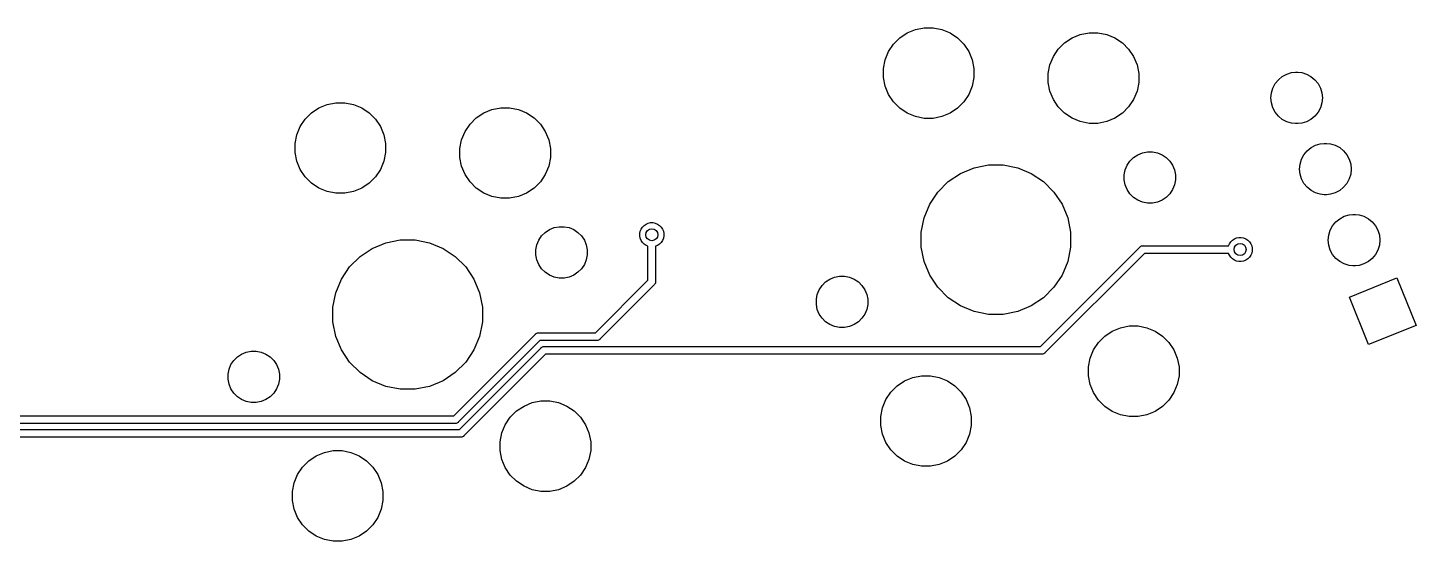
# Model space of a CAD drawing. Extents: x 0.3 to 11, y -13.3 to 4.6.
# Drawn here: x 8.353 to 10.164, y -4.202 to -3.533 of the extents above; entities that cross this region are included whole.
import ezdxf

# ---------------------------------------------------------------- set-up
doc = ezdxf.new("R2010")
doc.units = 0
doc.header["$MEASUREMENT"] = 0
doc.layers.add('BLACK', color=7, linetype='CONTINUOUS')

msp = doc.modelspace()

# ---------------------------------------------------------------- linework, layer by layer
at = {"layer": 'BLACK', "linetype": 'CONTINUOUS'}
for p, q in [((9.48259, -3.55434), (9.49082, -3.54612)), ((9.49082, -3.54612), (9.50049, -3.53965)), ((9.50049, -3.53965), (9.51124, -3.5352)), ((9.51124, -3.5352), (9.52264, -3.53293)), ((9.52264, -3.53293), (9.53428, -3.53293)), ((9.53428, -3.53293), (9.54569, -3.5352)), ((9.54569, -3.5352), (9.55643, -3.53965)), ((9.55643, -3.53965), (9.56611, -3.54612)), ((9.56611, -3.54612), (9.57433, -3.55434)), ((9.70578, -3.55268), (9.71545, -3.54622)), ((9.71545, -3.54622), (9.7262, -3.54177)), ((9.7262, -3.54177), (9.73761, -3.5395)), ((9.73761, -3.5395), (9.74924, -3.5395)), ((9.74924, -3.5395), (9.76065, -3.54177)), ((9.76065, -3.54177), (9.7714, -3.54622)), ((9.7714, -3.54622), (9.78107, -3.55268)), ((9.47168, -3.57476), (9.47613, -3.56401)), ((9.47613, -3.56401), (9.48259, -3.55434)), ((9.57433, -3.55434), (9.5808, -3.56401)), ((9.5808, -3.56401), (9.58525, -3.57476)), ((9.69109, -3.57058), (9.69755, -3.56091)), ((9.69755, -3.56091), (9.70578, -3.55268)), ((9.78107, -3.55268), (9.78929, -3.56091)), ((9.78929, -3.56091), (9.79576, -3.57058)), ((9.46941, -3.58617), (9.47168, -3.57476)), ((9.58525, -3.57476), (9.58752, -3.58617)), ((9.68437, -3.59274), (9.68664, -3.58133)), ((9.68664, -3.58133), (9.69109, -3.57058)), ((9.79576, -3.57058), (9.80021, -3.58133)), ((9.80021, -3.58133), (9.80248, -3.59274)), ((9.46941, -3.5978), (9.46941, -3.58617)), ((9.47168, -3.60921), (9.46941, -3.5978)), ((9.58752, -3.5978), (9.58525, -3.60921)), ((9.58752, -3.58617), (9.58752, -3.5978)), ((9.68437, -3.60437), (9.68437, -3.59274)), ((9.80248, -3.59274), (9.80248, -3.60437)), ((9.98046, -3.60571), (9.98465, -3.60062)), ((9.98465, -3.60062), (9.98974, -3.59643)), ((9.98974, -3.59643), (9.99555, -3.59333)), ((9.99555, -3.59333), (10.0019, -3.59141)), ((10.0019, -3.59141), (10.0068, -3.59093)), ((10.0068, -3.59093), (10.0101, -3.59093)), ((10.0101, -3.59093), (10.015, -3.59141)), ((10.015, -3.59141), (10.0213, -3.59333)), ((10.0213, -3.59333), (10.0271, -3.59643)), ((10.0271, -3.59643), (10.0322, -3.60062)), ((10.0322, -3.60062), (10.0364, -3.60571)), ((9.47613, -3.61996), (9.47168, -3.60921)), ((9.48259, -3.62963), (9.47613, -3.61996)), ((9.5808, -3.61996), (9.57433, -3.62963)), ((9.58525, -3.60921), (9.5808, -3.61996)), ((9.68664, -3.61578), (9.68437, -3.60437)), ((9.69109, -3.62653), (9.68664, -3.61578)), ((9.80021, -3.61578), (9.79576, -3.62653)), ((9.80248, -3.60437), (9.80021, -3.61578)), ((9.9748, -3.62439), (9.97544, -3.61783)), ((9.97544, -3.61783), (9.97736, -3.61152)), ((9.97736, -3.61152), (9.98046, -3.60571)), ((10.0364, -3.60571), (10.0395, -3.61152)), ((10.0395, -3.61152), (10.0414, -3.61783)), ((10.0414, -3.61783), (10.042, -3.62439)), ((8.72351, -3.64382), (8.73318, -3.63736)), ((8.73318, -3.63736), (8.74393, -3.6329)), ((8.74393, -3.6329), (8.75534, -3.63063)), ((8.75534, -3.63063), (8.76697, -3.63063)), ((8.76697, -3.63063), (8.77838, -3.6329)), ((8.77838, -3.6329), (8.78913, -3.63736)), ((8.78913, -3.63736), (8.7988, -3.64382)), ((8.94815, -3.64392), (8.95889, -3.63947)), ((8.95889, -3.63947), (8.9703, -3.6372)), ((8.9703, -3.6372), (8.98194, -3.6372)), ((8.98194, -3.6372), (8.99335, -3.63947)), ((8.99335, -3.63947), (9.00409, -3.64392)), ((9.49082, -3.63786), (9.48259, -3.62963)), ((9.50049, -3.64432), (9.49082, -3.63786)), ((9.56611, -3.63786), (9.55643, -3.64432)), ((9.57433, -3.62963), (9.56611, -3.63786)), ((9.69755, -3.6362), (9.69109, -3.62653)), ((9.70578, -3.64443), (9.69755, -3.6362)), ((9.78929, -3.6362), (9.78107, -3.64443)), ((9.79576, -3.62653), (9.78929, -3.6362)), ((9.97544, -3.63095), (9.9748, -3.62439)), ((9.97736, -3.63726), (9.97544, -3.63095)), ((9.98046, -3.64308), (9.97736, -3.63726)), ((10.0395, -3.63726), (10.0364, -3.64308)), ((10.0414, -3.63095), (10.0395, -3.63726)), ((10.042, -3.62439), (10.0414, -3.63095)), ((8.70882, -3.66172), (8.71529, -3.65204)), ((8.71529, -3.65204), (8.72351, -3.64382)), ((8.7988, -3.64382), (8.80703, -3.65204)), ((8.80703, -3.65204), (8.81349, -3.66172)), ((8.93025, -3.65861), (8.93847, -3.65038)), ((8.93847, -3.65038), (8.94815, -3.64392)), ((9.00409, -3.64392), (9.01377, -3.65038)), ((9.01377, -3.65038), (9.02199, -3.65861)), ((9.51124, -3.64877), (9.50049, -3.64432)), ((9.52264, -3.65104), (9.51124, -3.64877)), ((9.53428, -3.65104), (9.52264, -3.65104)), ((9.54569, -3.64877), (9.53428, -3.65104)), ((9.55643, -3.64432), (9.54569, -3.64877)), ((9.71545, -3.65089), (9.70578, -3.64443)), ((9.7262, -3.65534), (9.71545, -3.65089)), ((9.73761, -3.65761), (9.7262, -3.65534)), ((9.74924, -3.65761), (9.73761, -3.65761)), ((9.76065, -3.65534), (9.74924, -3.65761)), ((9.7714, -3.65089), (9.76065, -3.65534)), ((9.78107, -3.64443), (9.7714, -3.65089)), ((9.98465, -3.64817), (9.98046, -3.64308)), ((9.98974, -3.65235), (9.98465, -3.64817)), ((9.99555, -3.65546), (9.98974, -3.65235)), ((10.0019, -3.65737), (9.99555, -3.65546)), ((10.0068, -3.65786), (10.0019, -3.65737)), ((10.0101, -3.65786), (10.0068, -3.65786)), ((10.015, -3.65737), (10.0101, -3.65786)), ((10.0213, -3.65546), (10.015, -3.65737)), ((10.0271, -3.65235), (10.0213, -3.65546)), ((10.0322, -3.64817), (10.0271, -3.65235)), ((10.0364, -3.64308), (10.0322, -3.64817)), ((8.7021, -3.68387), (8.70437, -3.67246)), ((8.70437, -3.67246), (8.70882, -3.66172)), ((8.81349, -3.66172), (8.81794, -3.67246)), ((8.81794, -3.67246), (8.82021, -3.68387)), ((8.91933, -3.67903), (8.92379, -3.66828)), ((8.92379, -3.66828), (8.93025, -3.65861)), ((9.02199, -3.65861), (9.02845, -3.66828)), ((9.02845, -3.66828), (9.03291, -3.67903)), ((8.7021, -3.69551), (8.7021, -3.68387)), ((8.82021, -3.68387), (8.82021, -3.69551)), ((8.91706, -3.69044), (8.91933, -3.67903)), ((8.91706, -3.70207), (8.91706, -3.69044)), ((9.03291, -3.67903), (9.03517, -3.69044)), ((9.03517, -3.69044), (9.03517, -3.70207)), ((10.0179, -3.69843), (10.0221, -3.69333)), ((10.0221, -3.69333), (10.0272, -3.68915)), ((10.0272, -3.68915), (10.033, -3.68604)), ((10.033, -3.68604), (10.0393, -3.68413)), ((10.0393, -3.68413), (10.0442, -3.68365)), ((10.0442, -3.68365), (10.0475, -3.68365)), ((10.0475, -3.68365), (10.0524, -3.68413)), ((10.0524, -3.68413), (10.0588, -3.68604)), ((10.0588, -3.68604), (10.0646, -3.68915)), ((10.0646, -3.68915), (10.0697, -3.69333)), ((10.0697, -3.69333), (10.0738, -3.69843)), ((8.70437, -3.70691), (8.7021, -3.69551)), ((8.70882, -3.71766), (8.70437, -3.70691)), ((8.81794, -3.70691), (8.81349, -3.71766)), ((8.82021, -3.69551), (8.81794, -3.70691)), ((8.91933, -3.71348), (8.91706, -3.70207)), ((9.03517, -3.70207), (9.03291, -3.71348)), ((9.58779, -3.71549), (9.60662, -3.71174)), ((9.60662, -3.71174), (9.62581, -3.71174)), ((9.62581, -3.71174), (9.64464, -3.71549)), ((9.78477, -3.7183), (9.78729, -3.7122)), ((9.78729, -3.7122), (9.79096, -3.70671)), ((9.79096, -3.70671), (9.79563, -3.70205)), ((9.79563, -3.70205), (9.80111, -3.69838)), ((9.80111, -3.69838), (9.80721, -3.69585)), ((9.80721, -3.69585), (9.81368, -3.69457)), ((9.81368, -3.69457), (9.82028, -3.69457)), ((9.82028, -3.69457), (9.82675, -3.69585)), ((9.82675, -3.69585), (9.83285, -3.69838)), ((9.83285, -3.69838), (9.83834, -3.70205)), ((9.83834, -3.70205), (9.843, -3.70671)), ((9.843, -3.70671), (9.84667, -3.7122)), ((9.84667, -3.7122), (9.84919, -3.7183)), ((10.0123, -3.71711), (10.0129, -3.71055)), ((10.0129, -3.71055), (10.0148, -3.70424)), ((10.0148, -3.70424), (10.0179, -3.69843)), ((10.0738, -3.69843), (10.077, -3.70424)), ((10.077, -3.70424), (10.0789, -3.71055)), ((10.0789, -3.71055), (10.0795, -3.71711)), ((8.71529, -3.72733), (8.70882, -3.71766)), ((8.72351, -3.73556), (8.71529, -3.72733)), ((8.80703, -3.72733), (8.7988, -3.73556)), ((8.81349, -3.71766), (8.80703, -3.72733)), ((8.92379, -3.72423), (8.91933, -3.71348)), ((8.93025, -3.7339), (8.92379, -3.72423)), ((9.02845, -3.72423), (9.02199, -3.7339)), ((9.03291, -3.71348), (9.02845, -3.72423)), ((9.5541, -3.7335), (9.57006, -3.72283)), ((9.57006, -3.72283), (9.58779, -3.71549)), ((9.64464, -3.71549), (9.66237, -3.72283)), ((9.66237, -3.72283), (9.67833, -3.7335)), ((9.78348, -3.72477), (9.78477, -3.7183)), ((9.78348, -3.73137), (9.78348, -3.72477)), ((9.84919, -3.7183), (9.85048, -3.72477)), ((9.85048, -3.72477), (9.85048, -3.73137)), ((10.0129, -3.72367), (10.0123, -3.71711)), ((10.0148, -3.72998), (10.0129, -3.72367)), ((10.0179, -3.73579), (10.0148, -3.72998)), ((10.077, -3.72998), (10.0738, -3.73579)), ((10.0789, -3.72367), (10.077, -3.72998)), ((10.0795, -3.71711), (10.0789, -3.72367)), ((8.73318, -3.74202), (8.72351, -3.73556)), ((8.74393, -3.74647), (8.73318, -3.74202)), ((8.75534, -3.74874), (8.74393, -3.74647)), ((8.76697, -3.74874), (8.75534, -3.74874)), ((8.77838, -3.74647), (8.76697, -3.74874)), ((8.78913, -3.74202), (8.77838, -3.74647)), ((8.7988, -3.73556), (8.78913, -3.74202)), ((8.93847, -3.74213), (8.93025, -3.7339)), ((8.94815, -3.74859), (8.93847, -3.74213)), ((8.95889, -3.75304), (8.94815, -3.74859)), ((9.00409, -3.74859), (8.99335, -3.75304)), ((9.01377, -3.74213), (9.00409, -3.74859)), ((9.02199, -3.7339), (9.01377, -3.74213)), ((9.52986, -3.76303), (9.54053, -3.74707)), ((9.54053, -3.74707), (9.5541, -3.7335)), ((9.67833, -3.7335), (9.6919, -3.74707)), ((9.6919, -3.74707), (9.70256, -3.76303)), ((9.78477, -3.73784), (9.78348, -3.73137)), ((9.78729, -3.74394), (9.78477, -3.73784)), ((9.79096, -3.74942), (9.78729, -3.74394)), ((9.84667, -3.74394), (9.843, -3.74942)), ((9.84919, -3.73784), (9.84667, -3.74394)), ((9.85048, -3.73137), (9.84919, -3.73784)), ((10.0221, -3.74089), (10.0179, -3.73579)), ((10.0272, -3.74507), (10.0221, -3.74089)), ((10.033, -3.74818), (10.0272, -3.74507)), ((10.0393, -3.75009), (10.033, -3.74818)), ((10.0588, -3.74818), (10.0524, -3.75009)), ((10.0646, -3.74507), (10.0588, -3.74818)), ((10.0697, -3.74089), (10.0646, -3.74507)), ((10.0738, -3.73579), (10.0697, -3.74089)), ((8.9703, -3.75531), (8.95889, -3.75304)), ((8.98194, -3.75531), (8.9703, -3.75531)), ((8.99335, -3.75304), (8.98194, -3.75531)), ((9.52252, -3.78076), (9.52986, -3.76303)), ((9.70256, -3.76303), (9.70991, -3.78076)), ((9.79563, -3.75409), (9.79096, -3.74942)), ((9.80111, -3.75775), (9.79563, -3.75409)), ((9.80721, -3.76028), (9.80111, -3.75775)), ((9.81368, -3.76157), (9.80721, -3.76028)), ((9.82028, -3.76157), (9.81368, -3.76157)), ((9.82675, -3.76028), (9.82028, -3.76157)), ((9.83285, -3.75775), (9.82675, -3.76028)), ((9.83834, -3.75409), (9.83285, -3.75775)), ((9.843, -3.74942), (9.83834, -3.75409)), ((10.0442, -3.75058), (10.0393, -3.75009)), ((10.0475, -3.75058), (10.0442, -3.75058)), ((10.0524, -3.75009), (10.0475, -3.75058)), ((9.51877, -3.79959), (9.52252, -3.78076)), ((9.70991, -3.78076), (9.71365, -3.79959)), ((10.0596, -3.78605), (10.0647, -3.78187)), ((10.0647, -3.78187), (10.0705, -3.77876)), ((10.0705, -3.77876), (10.0768, -3.77685)), ((10.0768, -3.77685), (10.0817, -3.77637)), ((10.0817, -3.77637), (10.085, -3.77637)), ((10.085, -3.77637), (10.0899, -3.77685)), ((10.0899, -3.77685), (10.0962, -3.77876)), ((10.0962, -3.77876), (10.102, -3.78187)), ((10.102, -3.78187), (10.1071, -3.78605)), ((9.02366, -3.80441), (9.02832, -3.79975)), ((9.02832, -3.79975), (9.03381, -3.79608)), ((9.03381, -3.79608), (9.03991, -3.79356)), ((9.03991, -3.79356), (9.04638, -3.79227)), ((9.04638, -3.79227), (9.05298, -3.79227)), ((9.05298, -3.79227), (9.05945, -3.79356)), ((9.05945, -3.79356), (9.06555, -3.79608)), ((9.06555, -3.79608), (9.07103, -3.79975)), ((9.07103, -3.79975), (9.0757, -3.80441)), ((9.15158, -3.80122), (9.15219, -3.79817)), ((9.15158, -3.80432), (9.15158, -3.80122)), ((9.15219, -3.79817), (9.15338, -3.79531)), ((9.15338, -3.79531), (9.1551, -3.79273)), ((9.1551, -3.79273), (9.15729, -3.79053)), ((9.15729, -3.79053), (9.15987, -3.78881)), ((9.15987, -3.78881), (9.16274, -3.78762)), ((9.16274, -3.78762), (9.16578, -3.78702)), ((9.16578, -3.78702), (9.16888, -3.78702)), ((9.16888, -3.78702), (9.17193, -3.78762)), ((9.17193, -3.78762), (9.17479, -3.78881)), ((9.17479, -3.78881), (9.17737, -3.79053)), ((9.17737, -3.79053), (9.17957, -3.79273)), ((9.17957, -3.79273), (9.18129, -3.79531)), ((9.18129, -3.79531), (9.18248, -3.79817)), ((9.18248, -3.79817), (9.18308, -3.80122)), ((9.18308, -3.80122), (9.18308, -3.80432)), ((9.51877, -3.81878), (9.51877, -3.79959)), ((9.71365, -3.79959), (9.71365, -3.81878)), ((10.0504, -3.80327), (10.0523, -3.79696)), ((10.0523, -3.79696), (10.0554, -3.79115)), ((10.0554, -3.79115), (10.0596, -3.78605)), ((10.1071, -3.78605), (10.1113, -3.79115)), ((10.1113, -3.79115), (10.1144, -3.79696)), ((10.1144, -3.79696), (10.1163, -3.80327)), ((8.78679, -3.8312), (8.80275, -3.82053)), ((8.80275, -3.82053), (8.82049, -3.81319)), ((8.82049, -3.81319), (8.83931, -3.80944)), ((8.83931, -3.80944), (8.85851, -3.80944)), ((8.85851, -3.80944), (8.87733, -3.81319)), ((8.87733, -3.81319), (8.89506, -3.82053)), ((8.89506, -3.82053), (8.91102, -3.8312)), ((9.01618, -3.82247), (9.01746, -3.816)), ((9.01746, -3.816), (9.01999, -3.8099)), ((9.01999, -3.8099), (9.02366, -3.80441)), ((9.0757, -3.80441), (9.07936, -3.8099)), ((9.07936, -3.8099), (9.08189, -3.816)), ((9.08189, -3.816), (9.08318, -3.82247)), ((9.15219, -3.80736), (9.15158, -3.80432)), ((9.15338, -3.81023), (9.15219, -3.80736)), ((9.1551, -3.8128), (9.15338, -3.81023)), ((9.15729, -3.815), (9.1551, -3.8128)), ((9.15987, -3.81672), (9.15729, -3.815)), ((9.16233, -3.81774), (9.15987, -3.81672)), ((9.16233, -3.82528), (9.16233, -3.81774)), ((9.17479, -3.81672), (9.17233, -3.81774)), ((9.17233, -3.81774), (9.17233, -3.86392)), ((9.17737, -3.815), (9.17479, -3.81672)), ((9.17957, -3.8128), (9.17737, -3.815)), ((9.18129, -3.81023), (9.17957, -3.8128)), ((9.18248, -3.80736), (9.18129, -3.81023)), ((9.18308, -3.80432), (9.18248, -3.80736)), ((9.52252, -3.83761), (9.51877, -3.81878)), ((9.67431, -3.94854), (9.80417, -3.81868)), ((9.71365, -3.81878), (9.70991, -3.83761)), ((9.80417, -3.81868), (9.80433, -3.81849)), ((9.80433, -3.81849), (9.80509, -3.81786)), ((9.80509, -3.81786), (9.80596, -3.8174)), ((9.80596, -3.8174), (9.8069, -3.81711)), ((9.8069, -3.81711), (9.80764, -3.81704)), ((9.80764, -3.81704), (9.80788, -3.81701)), ((9.80764, -3.81704), (9.80764, -3.81704)), ((9.80788, -3.81701), (9.80813, -3.81704)), ((9.80813, -3.81704), (9.91966, -3.81704)), ((9.91966, -3.81704), (9.92068, -3.81458)), ((9.92068, -3.81458), (9.9224, -3.812)), ((9.9224, -3.812), (9.9246, -3.80981)), ((9.9246, -3.80981), (9.92718, -3.80808)), ((9.92718, -3.80808), (9.93004, -3.8069)), ((9.93004, -3.8069), (9.93309, -3.80629)), ((9.93309, -3.80629), (9.93619, -3.80629)), ((9.93619, -3.80629), (9.93923, -3.8069)), ((9.93923, -3.8069), (9.9421, -3.80808)), ((9.9421, -3.80808), (9.94468, -3.80981)), ((9.94468, -3.80981), (9.94687, -3.812)), ((9.94687, -3.812), (9.94859, -3.81458)), ((9.94859, -3.81458), (9.94978, -3.81745)), ((9.94978, -3.81745), (9.95039, -3.82049)), ((9.95039, -3.82049), (9.95039, -3.82359)), ((10.0497, -3.80983), (10.0504, -3.80327)), ((10.0504, -3.81639), (10.0497, -3.80983)), ((10.0523, -3.8227), (10.0504, -3.81639)), ((10.1163, -3.81639), (10.1144, -3.8227)), ((10.1163, -3.80327), (10.117, -3.80983)), ((10.117, -3.80983), (10.1163, -3.81639)), ((8.77322, -3.84477), (8.78679, -3.8312)), ((8.91102, -3.8312), (8.9246, -3.84477)), ((9.01618, -3.82907), (9.01618, -3.82247)), ((9.01746, -3.83554), (9.01618, -3.82907)), ((9.01999, -3.84164), (9.01746, -3.83554)), ((9.08189, -3.83554), (9.07936, -3.84164)), ((9.08318, -3.82907), (9.08189, -3.83554)), ((9.08318, -3.82247), (9.08318, -3.82907)), ((9.16233, -3.86209), (9.16233, -3.82528)), ((9.16233, -3.82528), (9.16233, -3.82528)), ((9.52986, -3.85534), (9.52252, -3.83761)), ((9.80995, -3.82704), (9.68009, -3.9569)), ((9.70991, -3.83761), (9.70256, -3.85534)), ((9.91966, -3.82704), (9.80995, -3.82704)), ((9.92068, -3.8295), (9.91966, -3.82704)), ((9.9224, -3.83208), (9.92068, -3.8295)), ((9.9246, -3.83427), (9.9224, -3.83208)), ((9.92718, -3.83599), (9.9246, -3.83427)), ((9.93004, -3.83718), (9.92718, -3.83599)), ((9.93309, -3.83779), (9.93004, -3.83718)), ((9.93619, -3.83779), (9.93309, -3.83779)), ((9.93923, -3.83718), (9.93619, -3.83779)), ((9.9421, -3.83599), (9.93923, -3.83718)), ((9.94468, -3.83427), (9.9421, -3.83599)), ((9.94687, -3.83208), (9.94468, -3.83427)), ((9.94859, -3.8295), (9.94687, -3.83208)), ((9.94978, -3.82663), (9.94859, -3.8295)), ((9.95039, -3.82359), (9.94978, -3.82663)), ((10.0554, -3.82851), (10.0523, -3.8227)), ((10.0596, -3.83361), (10.0554, -3.82851)), ((10.0647, -3.83779), (10.0596, -3.83361)), ((10.0705, -3.8409), (10.0647, -3.83779)), ((10.102, -3.83779), (10.0962, -3.8409)), ((10.1071, -3.83361), (10.102, -3.83779)), ((10.1113, -3.82851), (10.1071, -3.83361)), ((10.1144, -3.8227), (10.1113, -3.82851)), ((8.76256, -3.86073), (8.77322, -3.84477)), ((8.9246, -3.84477), (8.93526, -3.86073)), ((9.02366, -3.84712), (9.01999, -3.84164)), ((9.02832, -3.85179), (9.02366, -3.84712)), ((9.03381, -3.85546), (9.02832, -3.85179)), ((9.03991, -3.85798), (9.03381, -3.85546)), ((9.06555, -3.85546), (9.05945, -3.85798)), ((9.07103, -3.85179), (9.06555, -3.85546)), ((9.0757, -3.84712), (9.07103, -3.85179)), ((9.07936, -3.84164), (9.0757, -3.84712)), ((9.40567, -3.85809), (9.41215, -3.8568)), ((9.41215, -3.8568), (9.41874, -3.8568)), ((9.41874, -3.8568), (9.42522, -3.85809)), ((9.54053, -3.8713), (9.52986, -3.85534)), ((9.70256, -3.85534), (9.6919, -3.8713)), ((10.0768, -3.84281), (10.0705, -3.8409)), ((10.0817, -3.84329), (10.0768, -3.84281)), ((10.085, -3.84329), (10.0817, -3.84329)), ((10.0899, -3.84281), (10.085, -3.84329)), ((10.0962, -3.8409), (10.0899, -3.84281)), ((8.75521, -3.87846), (8.76256, -3.86073)), ((8.93526, -3.86073), (8.94261, -3.87846)), ((9.04638, -3.85927), (9.03991, -3.85798)), ((9.05298, -3.85927), (9.04638, -3.85927)), ((9.05945, -3.85798), (9.05298, -3.85927)), ((9.09376, -3.93067), (9.16233, -3.86209)), ((9.17069, -3.86787), (9.09954, -3.93903)), ((9.17089, -3.86772), (9.17069, -3.86787)), ((9.17151, -3.86695), (9.17089, -3.86772)), ((9.17197, -3.86609), (9.17151, -3.86695)), ((9.17226, -3.86514), (9.17197, -3.86609)), ((9.17233, -3.86441), (9.17226, -3.86514)), ((9.17233, -3.86392), (9.17236, -3.86416)), ((9.17236, -3.86416), (9.17233, -3.86441)), ((9.17233, -3.86441), (9.17233, -3.86441)), ((9.38323, -3.88053), (9.38576, -3.87443)), ((9.38576, -3.87443), (9.38942, -3.86894)), ((9.38942, -3.86894), (9.39409, -3.86428)), ((9.39409, -3.86428), (9.39958, -3.86061)), ((9.39958, -3.86061), (9.40567, -3.85809)), ((9.42522, -3.85809), (9.43131, -3.86061)), ((9.43131, -3.86061), (9.4368, -3.86428)), ((9.4368, -3.86428), (9.44147, -3.86894)), ((9.44147, -3.86894), (9.44513, -3.87443)), ((9.44513, -3.87443), (9.44766, -3.88053)), ((9.5541, -3.88487), (9.54053, -3.8713)), ((9.6919, -3.8713), (9.67833, -3.88487)), ((10.0772, -3.88406), (10.1393, -3.85898)), ((10.1393, -3.85898), (10.1644, -3.92104)), ((8.75147, -3.89729), (8.75521, -3.87846)), ((8.94261, -3.87846), (8.94635, -3.89729)), ((9.38195, -3.887), (9.38323, -3.88053)), ((9.38195, -3.8936), (9.38195, -3.887)), ((9.38323, -3.90007), (9.38195, -3.8936)), ((9.44766, -3.88053), (9.44895, -3.887)), ((9.44895, -3.8936), (9.44766, -3.90007)), ((9.44895, -3.887), (9.44895, -3.8936)), ((9.57006, -3.89553), (9.5541, -3.88487)), ((9.67833, -3.88487), (9.66237, -3.89553)), ((10.1023, -3.94611), (10.0772, -3.88406)), ((8.75147, -3.91648), (8.75147, -3.89729)), ((8.94635, -3.89729), (8.94635, -3.91648)), ((9.38576, -3.90617), (9.38323, -3.90007)), ((9.38942, -3.91165), (9.38576, -3.90617)), ((9.39409, -3.91632), (9.38942, -3.91165)), ((9.44147, -3.91165), (9.4368, -3.91632)), ((9.44513, -3.90617), (9.44147, -3.91165)), ((9.44766, -3.90007), (9.44513, -3.90617)), ((9.58779, -3.90288), (9.57006, -3.89553)), ((9.60662, -3.90662), (9.58779, -3.90288)), ((9.62581, -3.90662), (9.60662, -3.90662)), ((9.64464, -3.90288), (9.62581, -3.90662)), ((9.66237, -3.89553), (9.64464, -3.90288)), ((8.75521, -3.93531), (8.75147, -3.91648)), ((8.94635, -3.91648), (8.94261, -3.93531)), ((9.39958, -3.91999), (9.39409, -3.91632)), ((9.40567, -3.92251), (9.39958, -3.91999)), ((9.41215, -3.9238), (9.40567, -3.92251)), ((9.41874, -3.9238), (9.41215, -3.9238)), ((9.42522, -3.92251), (9.41874, -3.9238)), ((9.43131, -3.91999), (9.42522, -3.92251)), ((9.4368, -3.91632), (9.43131, -3.91999)), ((9.75828, -3.93486), (9.76795, -3.9284)), ((9.76795, -3.9284), (9.7787, -3.92395)), ((9.7787, -3.92395), (9.79011, -3.92168)), ((9.79011, -3.92168), (9.80174, -3.92168)), ((9.80174, -3.92168), (9.81315, -3.92395)), ((9.81315, -3.92395), (9.8239, -3.9284)), ((9.8239, -3.9284), (9.83357, -3.93486)), ((10.1644, -3.92104), (10.1023, -3.94611)), ((8.76256, -3.95304), (8.75521, -3.93531)), ((8.90906, -4.03891), (9.01566, -3.93231)), ((9.02144, -3.94067), (8.91484, -4.04727)), ((8.94261, -3.93531), (8.93526, -3.95304)), ((9.01566, -3.93231), (9.01582, -3.93212)), ((9.01582, -3.93212), (9.01658, -3.93149)), ((9.01658, -3.93149), (9.01745, -3.93103)), ((9.01745, -3.93103), (9.01839, -3.93074)), ((9.01839, -3.93074), (9.01912, -3.93067)), ((9.01912, -3.93067), (9.01937, -3.93064)), ((9.01937, -3.93064), (9.01961, -3.93067)), ((9.01961, -3.93067), (9.09376, -3.93067)), ((9.09558, -3.94067), (9.02144, -3.94067)), ((9.09583, -3.94069), (9.09558, -3.94067)), ((9.09607, -3.94067), (9.09583, -3.94069)), ((9.09681, -3.9406), (9.09607, -3.94067)), ((9.09775, -3.94031), (9.09681, -3.9406)), ((9.09862, -3.93985), (9.09775, -3.94031)), ((9.09938, -3.93922), (9.09862, -3.93985)), ((9.09954, -3.93903), (9.09938, -3.93922)), ((9.74359, -3.95276), (9.75005, -3.94309)), ((9.75005, -3.94309), (9.75828, -3.93486)), ((9.83357, -3.93486), (9.8418, -3.94309)), ((9.8418, -3.94309), (9.84826, -3.95276)), ((8.62212, -3.96664), (8.62679, -3.96198)), ((8.62679, -3.96198), (8.63227, -3.95831)), ((8.63227, -3.95831), (8.63837, -3.95579)), ((8.63837, -3.95579), (8.64484, -3.9545)), ((8.64484, -3.9545), (8.65144, -3.9545)), ((8.65144, -3.9545), (8.65791, -3.95579)), ((8.65791, -3.95579), (8.66401, -3.95831)), ((8.66401, -3.95831), (8.6695, -3.96198)), ((8.6695, -3.96198), (8.67416, -3.96664)), ((8.77322, -3.969), (8.76256, -3.95304)), ((8.91646, -4.05678), (9.02306, -3.95018)), ((9.02884, -3.95854), (8.92224, -4.06514)), ((8.93526, -3.95304), (8.9246, -3.969)), ((9.02306, -3.95018), (9.02322, -3.94999)), ((9.02322, -3.94999), (9.02398, -3.94937)), ((9.02398, -3.94937), (9.02485, -3.9489)), ((9.02485, -3.9489), (9.02579, -3.94862)), ((9.02579, -3.94862), (9.02653, -3.94854)), ((9.02653, -3.94854), (9.02677, -3.94852)), ((9.02653, -3.94854), (9.02653, -3.94854)), ((9.02677, -3.94852), (9.02702, -3.94854)), ((9.02702, -3.94854), (9.67431, -3.94854)), ((9.67613, -3.95854), (9.02884, -3.95854)), ((9.67638, -3.95857), (9.67613, -3.95854)), ((9.67662, -3.95854), (9.67638, -3.95857)), ((9.67736, -3.95847), (9.67662, -3.95854)), ((9.6783, -3.95819), (9.67736, -3.95847)), ((9.67917, -3.95772), (9.6783, -3.95819)), ((9.67993, -3.9571), (9.67917, -3.95772)), ((9.68009, -3.9569), (9.67993, -3.9571)), ((9.73687, -3.97491), (9.73914, -3.96351)), ((9.73914, -3.96351), (9.74359, -3.95276)), ((9.84826, -3.95276), (9.85271, -3.96351)), ((9.85271, -3.96351), (9.85498, -3.97491)), ((8.61464, -3.9847), (8.61593, -3.97823)), ((8.61593, -3.97823), (8.61845, -3.97213)), ((8.61845, -3.97213), (8.62212, -3.96664)), ((8.67416, -3.96664), (8.67783, -3.97213)), ((8.67783, -3.97213), (8.68035, -3.97823)), ((8.68035, -3.97823), (8.68164, -3.9847)), ((8.78679, -3.98257), (8.77322, -3.969)), ((8.80275, -3.99323), (8.78679, -3.98257)), ((8.91102, -3.98257), (8.89506, -3.99323)), ((8.9246, -3.969), (8.91102, -3.98257)), ((9.73687, -3.98655), (9.73687, -3.97491)), ((9.85498, -3.97491), (9.85498, -3.98655)), ((8.61464, -3.9913), (8.61464, -3.9847)), ((8.61593, -3.99777), (8.61464, -3.9913)), ((8.61845, -4.00387), (8.61593, -3.99777)), ((8.68035, -3.99777), (8.67783, -4.00387)), ((8.68164, -3.9913), (8.68035, -3.99777)), ((8.68164, -3.9847), (8.68164, -3.9913)), ((8.82049, -4.00058), (8.80275, -3.99323)), ((8.83931, -4.00432), (8.82049, -4.00058)), ((8.87733, -4.00058), (8.85851, -4.00432)), ((8.89506, -3.99323), (8.87733, -4.00058)), ((9.47904, -4.008), (9.48727, -3.99977)), ((9.48727, -3.99977), (9.49694, -3.99331)), ((9.49694, -3.99331), (9.50769, -3.98886)), ((9.50769, -3.98886), (9.5191, -3.98659)), ((9.5191, -3.98659), (9.53073, -3.98659)), ((9.53073, -3.98659), (9.54214, -3.98886)), ((9.54214, -3.98886), (9.55289, -3.99331)), ((9.55289, -3.99331), (9.56256, -3.99977)), ((9.56256, -3.99977), (9.57079, -4.008)), ((9.73914, -3.99796), (9.73687, -3.98655)), ((9.74359, -4.0087), (9.73914, -3.99796)), ((9.85271, -3.99796), (9.84826, -4.0087)), ((9.85498, -3.98655), (9.85271, -3.99796)), ((8.62212, -4.00935), (8.61845, -4.00387)), ((8.62679, -4.01402), (8.62212, -4.00935)), ((8.63227, -4.01769), (8.62679, -4.01402)), ((8.63837, -4.02021), (8.63227, -4.01769)), ((8.64484, -4.0215), (8.63837, -4.02021)), ((8.65791, -4.02021), (8.65144, -4.0215)), ((8.66401, -4.01769), (8.65791, -4.02021)), ((8.6695, -4.01402), (8.66401, -4.01769)), ((8.67416, -4.00935), (8.6695, -4.01402)), ((8.67783, -4.00387), (8.67416, -4.00935)), ((8.85851, -4.00432), (8.83931, -4.00432)), ((9.01139, -4.02165), (9.0228, -4.01938)), ((9.0228, -4.01938), (9.03444, -4.01938)), ((9.03444, -4.01938), (9.04585, -4.02165)), ((9.46813, -4.02841), (9.47258, -4.01767)), ((9.47258, -4.01767), (9.47904, -4.008)), ((9.57079, -4.008), (9.57725, -4.01767)), ((9.57725, -4.01767), (9.5817, -4.02841)), ((9.75005, -4.01838), (9.74359, -4.0087)), ((9.75828, -4.0266), (9.75005, -4.01838)), ((9.8418, -4.01838), (9.83357, -4.0266)), ((9.84826, -4.0087), (9.8418, -4.01838)), ((8.65144, -4.0215), (8.64484, -4.0215)), ((8.98275, -4.04079), (8.99098, -4.03256)), ((8.99098, -4.03256), (9.00065, -4.0261)), ((9.00065, -4.0261), (9.01139, -4.02165)), ((9.04585, -4.02165), (9.05659, -4.0261)), ((9.05659, -4.0261), (9.06627, -4.03256)), ((9.06627, -4.03256), (9.07449, -4.04079)), ((9.46586, -4.03982), (9.46813, -4.02841)), ((9.5817, -4.02841), (9.58397, -4.03982)), ((9.76795, -4.03307), (9.75828, -4.0266)), ((9.7787, -4.03752), (9.76795, -4.03307)), ((9.79011, -4.03979), (9.7787, -4.03752)), ((9.81315, -4.03752), (9.80174, -4.03979)), ((9.8239, -4.03307), (9.81315, -4.03752)), ((9.83357, -4.0266), (9.8239, -4.03307)), ((7.86469, -4.03891), (8.90906, -4.03891)), ((8.91089, -4.04891), (7.86651, -4.04891)), ((8.91113, -4.04893), (8.91089, -4.04891)), ((8.91138, -4.04891), (8.91113, -4.04893)), ((8.91211, -4.04883), (8.91138, -4.04891)), ((8.91305, -4.04855), (8.91211, -4.04883)), ((8.91392, -4.04808), (8.91305, -4.04855)), ((8.91468, -4.04746), (8.91392, -4.04808)), ((8.91484, -4.04727), (8.91468, -4.04746)), ((8.97183, -4.06121), (8.97629, -4.05046)), ((8.97629, -4.05046), (8.98275, -4.04079)), ((9.07449, -4.04079), (9.08095, -4.05046)), ((9.08095, -4.05046), (9.08541, -4.06121)), ((9.46586, -4.05146), (9.46586, -4.03982)), ((9.46813, -4.06287), (9.46586, -4.05146)), ((9.58397, -4.05146), (9.5817, -4.06287)), ((9.58397, -4.03982), (9.58397, -4.05146)), ((9.80174, -4.03979), (9.79011, -4.03979)), ((7.87209, -4.05678), (8.91646, -4.05678)), ((8.91829, -4.06678), (7.87392, -4.06678)), ((8.91853, -4.0668), (8.91829, -4.06678)), ((8.91951, -4.06671), (8.91853, -4.0668)), ((8.92046, -4.06642), (8.91951, -4.06671)), ((8.92133, -4.06596), (8.92046, -4.06642)), ((8.92153, -4.06579), (8.92133, -4.06596)), ((8.92209, -4.06533), (8.92153, -4.06579)), ((8.92224, -4.06514), (8.92209, -4.06533)), ((8.96957, -4.07262), (8.97183, -4.06121)), ((8.96957, -4.08425), (8.96957, -4.07262)), ((9.08541, -4.06121), (9.08768, -4.07262)), ((9.08768, -4.07262), (9.08768, -4.08425)), ((9.47258, -4.07361), (9.46813, -4.06287)), ((9.47904, -4.08329), (9.47258, -4.07361)), ((9.57725, -4.07361), (9.57079, -4.08329)), ((9.5817, -4.06287), (9.57725, -4.07361)), ((8.71997, -4.09747), (8.72964, -4.09101)), ((8.72964, -4.09101), (8.74039, -4.08656)), ((8.74039, -4.08656), (8.7518, -4.08429)), ((8.7518, -4.08429), (8.76343, -4.08429)), ((8.76343, -4.08429), (8.77484, -4.08656)), ((8.77484, -4.08656), (8.78558, -4.09101)), ((8.78558, -4.09101), (8.79526, -4.09747)), ((8.97183, -4.09566), (8.96957, -4.08425)), ((9.08768, -4.08425), (9.08541, -4.09566)), ((9.48727, -4.09151), (9.47904, -4.08329)), ((9.49694, -4.09797), (9.48727, -4.09151)), ((9.56256, -4.09151), (9.55289, -4.09797)), ((9.57079, -4.08329), (9.56256, -4.09151)), ((8.70528, -4.11537), (8.71174, -4.1057)), ((8.71174, -4.1057), (8.71997, -4.09747)), ((8.79526, -4.09747), (8.80348, -4.1057)), ((8.80348, -4.1057), (8.80995, -4.11537)), ((8.97629, -4.10641), (8.97183, -4.09566)), ((8.98275, -4.11608), (8.97629, -4.10641)), ((9.08095, -4.10641), (9.07449, -4.11608)), ((9.08541, -4.09566), (9.08095, -4.10641)), ((9.50769, -4.10243), (9.49694, -4.09797)), ((9.5191, -4.1047), (9.50769, -4.10243)), ((9.53073, -4.1047), (9.5191, -4.1047)), ((9.54214, -4.10243), (9.53073, -4.1047)), ((9.55289, -4.09797), (9.54214, -4.10243)), ((8.69856, -4.13753), (8.70083, -4.12612)), ((8.70083, -4.12612), (8.70528, -4.11537)), ((8.80995, -4.11537), (8.8144, -4.12612)), ((8.8144, -4.12612), (8.81667, -4.13753)), ((8.99098, -4.1243), (8.98275, -4.11608)), ((9.00065, -4.13077), (8.99098, -4.1243)), ((9.06627, -4.1243), (9.05659, -4.13077)), ((9.07449, -4.11608), (9.06627, -4.1243)), ((8.69856, -4.14916), (8.69856, -4.13753)), ((8.81667, -4.13753), (8.81667, -4.14916)), ((9.01139, -4.13522), (9.00065, -4.13077)), ((9.0228, -4.13749), (9.01139, -4.13522)), ((9.03444, -4.13749), (9.0228, -4.13749)), ((9.04585, -4.13522), (9.03444, -4.13749)), ((9.05659, -4.13077), (9.04585, -4.13522)), ((8.70083, -4.16057), (8.69856, -4.14916)), ((8.70528, -4.17131), (8.70083, -4.16057)), ((8.8144, -4.16057), (8.80995, -4.17131)), ((8.81667, -4.14916), (8.8144, -4.16057)), ((8.71174, -4.18099), (8.70528, -4.17131)), ((8.71997, -4.18921), (8.71174, -4.18099)), ((8.80348, -4.18099), (8.79526, -4.18921)), ((8.80995, -4.17131), (8.80348, -4.18099)), ((8.72964, -4.19568), (8.71997, -4.18921)), ((8.74039, -4.20013), (8.72964, -4.19568)), ((8.7518, -4.2024), (8.74039, -4.20013)), ((8.77484, -4.20013), (8.76343, -4.2024)), ((8.78558, -4.19568), (8.77484, -4.20013)), ((8.79526, -4.18921), (8.78558, -4.19568)), ((8.76343, -4.2024), (8.7518, -4.2024))]:
    msp.add_line(p, q, dxfattribs=at)
at = {"layer": 'BLACK'}
for centre in [(9.16733, -3.80277), (9.93464, -3.82204)]:
    msp.add_circle(centre, 0.00787, dxfattribs=at)

doc.saveas('drawing.dxf')
